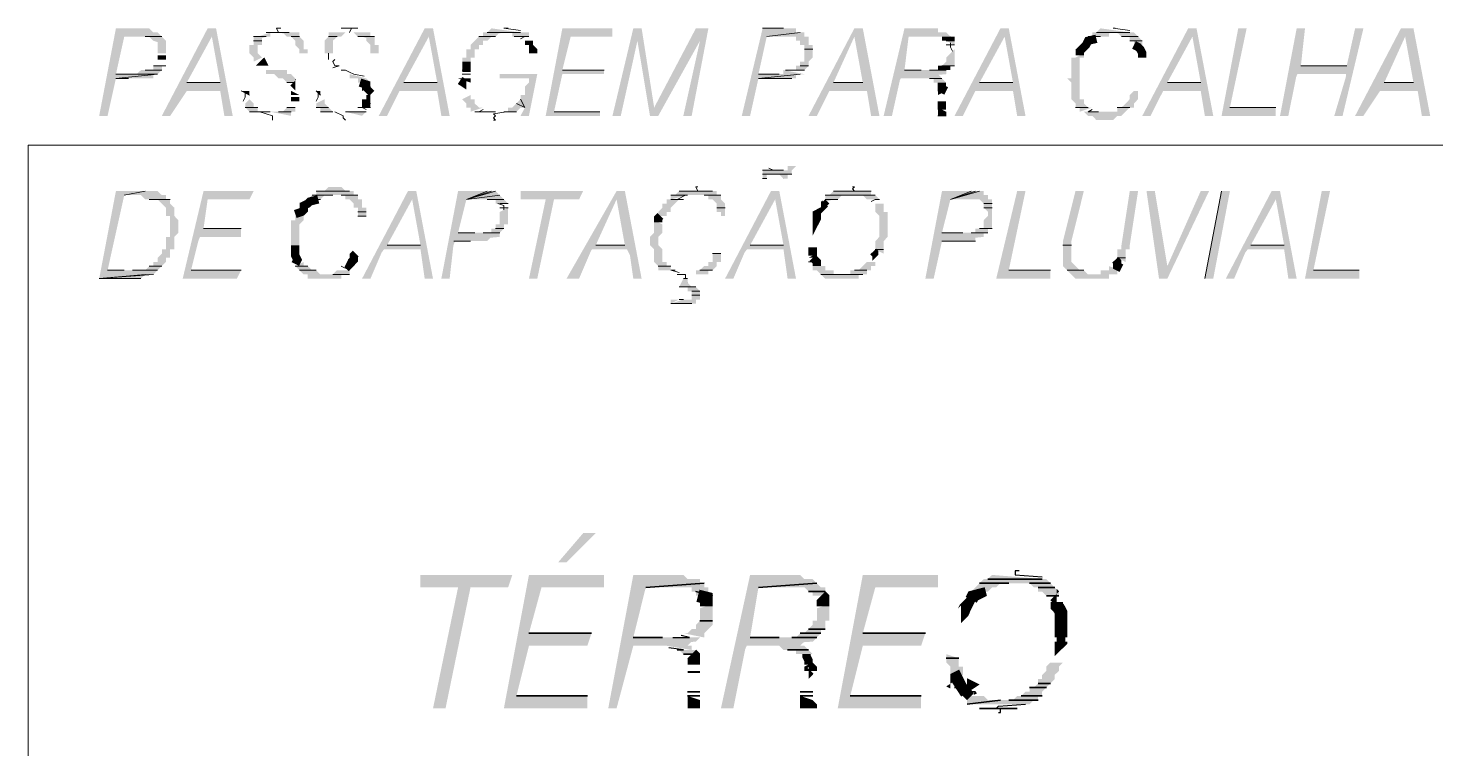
# Model space of a CAD drawing. Header units: millimetres. Extents: x 182 to 575, y -105 to 95.
# Drawn here: x 299.833 to 301.447, y 73.746 to 74.568 of the extents above; entities that cross this region are included whole.
import ezdxf

# ---------------------------------------------------------------- set-up
doc = ezdxf.new("R2010")
doc.units = ezdxf.units.MM
doc.header["$MEASUREMENT"] = 0
doc.layers.add('PDF_Geometry', color=7, linetype='Continuous')
doc.layers.add('PDF_Solid Fills', color=7, linetype='Continuous')

msp = doc.modelspace()

# ---------------------------------------------------------------- hatches: boundary and pattern name
at = {"layer": 'PDF_Solid Fills', "transparency": 33554559}
h = msp.add_hatch(color=256, dxfattribs=at)
h.paths.add_polyline_path([(299.9802, 74.5396), (299.9897, 74.5396), (299.9897, 74.5539), (299.985, 74.5586), (299.9802, 74.5634), (299.9754, 74.5634), (299.9707, 74.5681), (299.9326, 74.5681), (299.9135, 74.4682), (299.9231, 74.4682), (299.9326, 74.511), (299.9754, 74.511), (299.9754, 74.5153), (299.9802, 74.5158), (299.985, 74.5205), (299.985, 74.5253), (299.9754, 74.5253), (299.9754, 74.5205), (299.9612, 74.5205), (299.9564, 74.5158), (299.9326, 74.5158), (299.9421, 74.5586), (299.9707, 74.5586), (299.9754, 74.5539), (299.9802, 74.5523)])
h.paths.add_polyline_path([(300.0516, 74.5062), (300.0135, 74.5062), (300.0421, 74.5586)])
h.paths.add_polyline_path([(300.0659, 74.4682), (300.0469, 74.5681), (300.0373, 74.5681), (299.985, 74.4682), (299.9945, 74.4682), (300.0135, 74.4967), (300.0516, 74.4967), (300.0564, 74.4682)], flags=0)
h = msp.add_hatch(color=256, dxfattribs=at)
h.paths.add_polyline_path([(300.2897, 74.5586), (300.2993, 74.5062), (300.2612, 74.5062)])
h.paths.add_polyline_path([(300.3135, 74.4682), (300.2945, 74.5681), (300.285, 74.5681), (300.2326, 74.4682), (300.2421, 74.4682), (300.2564, 74.4967), (300.2993, 74.4967), (300.304, 74.4682)], flags=0)
for points in [[(300.3516, 74.5586), (300.3469, 74.5586), (300.3421, 74.5539), (300.3373, 74.5491), (300.3373, 74.5443), (300.3326, 74.5443), (300.3326, 74.5348), (300.3278, 74.5348), (300.3278, 74.5301), (300.3373, 74.5301), (300.3373, 74.5348), (300.3421, 74.5348), (300.3421, 74.5443), (300.3469, 74.5443), (300.3469, 74.5491), (300.3516, 74.5491), (300.3516, 74.5539), (300.3564, 74.5539), (300.3612, 74.5586), (300.3659, 74.5586), (300.3695, 74.5622), (300.3754, 74.5634), (300.385, 74.5634), (300.385, 74.5586), (300.404, 74.5586), (300.404, 74.5634), (300.3945, 74.5634), (300.3612, 74.5681), (300.3564, 74.5634), (300.3516, 74.5634)], [(300.485, 74.4682), (300.485, 74.4729), (300.4326, 74.4729), (300.4421, 74.5158), (300.4897, 74.5158), (300.4897, 74.5205), (300.4421, 74.5205), (300.4516, 74.5586), (300.4993, 74.5586), (300.4993, 74.5681), (300.4421, 74.5681), (300.4231, 74.4682)], [(300.6088, 74.5681), (300.5945, 74.5681), (300.5469, 74.4777), (300.5326, 74.5681), (300.5231, 74.5681), (300.4993, 74.4682), (300.5088, 74.4682), (300.5278, 74.5539), (300.5421, 74.4682), (300.5516, 74.4682), (300.5992, 74.5539), (300.5802, 74.4682), (300.5897, 74.4682)], [(300.8274, 74.5091), (300.8283, 74.511), (300.8659, 74.511), (300.8659, 74.5062), (300.8802, 74.5062), (300.8754, 74.511), (300.8715, 74.515), (300.8802, 74.5158), (300.8802, 74.5205), (300.8326, 74.5205), (300.8373, 74.5586), (300.885, 74.5586), (300.8802, 74.5634), (300.8707, 74.5634), (300.8707, 74.5681), (300.8326, 74.5681), (300.8088, 74.4682), (300.8183, 74.4682)], [(301.2564, 74.4682), (301.2564, 74.4777), (301.204, 74.4777), (301.2231, 74.5681), (301.2135, 74.5681), (301.1945, 74.4682)], [(301.281, 74.5158), (301.3366, 74.5158), (301.3362, 74.5121), (301.3231, 74.4682), (301.3326, 74.4682), (301.3564, 74.5681), (301.3469, 74.5681), (301.3373, 74.5253), (301.285, 74.5253), (301.2897, 74.5681), (301.2802, 74.5681), (301.2612, 74.4682), (301.2707, 74.4682), (301.2795, 74.5121)], [(300.0897, 74.5586), (300.0897, 74.5491), (300.085, 74.5491), (300.085, 74.5396), (300.0897, 74.5348), (300.0897, 74.5301), (300.0993, 74.5348), (300.0945, 74.5396), (300.0945, 74.5491), (300.0993, 74.5491), (300.0993, 74.557), (300.104, 74.5586), (300.1088, 74.5586), (300.1088, 74.5634), (300.0945, 74.5586)], [(300.1242, 74.5622), (300.1278, 74.5586), (300.1326, 74.5586), (300.1373, 74.5539), (300.1373, 74.5491), (300.1421, 74.5443), (300.1421, 74.5396), (300.1516, 74.5396), (300.1516, 74.5443), (300.1469, 74.5443), (300.1469, 74.5539), (300.1421, 74.5586), (300.1421, 74.5634), (300.1183, 74.5634)], [(300.4088, 74.5539), (300.3993, 74.5539), (300.3993, 74.5491), (300.404, 74.5491), (300.404, 74.5396), (300.4135, 74.5396), (300.4135, 74.5443), (300.4088, 74.5491)], [(300.1231, 74.511), (300.1278, 74.5062), (300.1373, 74.5062), (300.1373, 74.511), (300.1326, 74.5158), (300.1278, 74.5158), (300.1278, 74.5205), (300.104, 74.5205), (300.104, 74.5158), (300.1135, 74.5158), (300.1183, 74.511)], [(300.2088, 74.5062), (300.2231, 74.5062), (300.2183, 74.511), (300.1992, 74.5158), (300.1992, 74.511), (300.2088, 74.511)], [(300.3373, 74.511), (300.3231, 74.511), (300.3373, 74.5062)], [(300.1326, 74.492), (300.1421, 74.492), (300.1326, 74.4967)], [(300.2135, 74.4872), (300.2135, 74.4777), (300.2231, 74.4777), (300.2231, 74.492), (300.2183, 74.492), (300.2183, 74.4872)], [(300.8802, 74.4967), (300.8707, 74.4967), (300.8707, 74.492)], [(300.8707, 74.4682), (300.8802, 74.4682), (300.8802, 74.4729), (300.8707, 74.4777)], [(300.6707, 74.4062), (300.6707, 74.3967), (300.6754, 74.3967), (300.6754, 74.4015), (300.6897, 74.4015), (300.6945, 74.3967), (300.6992, 74.3967), (300.6992, 74.4015), (300.704, 74.4015), (300.704, 74.4062), (300.7088, 74.411), (300.6992, 74.411), (300.6992, 74.4062)], [(300.0286, 74.3301), (300.0754, 74.3301), (300.0754, 74.3396), (300.0326, 74.3396), (300.0373, 74.3729), (300.085, 74.3729), (300.0897, 74.3824), (300.0326, 74.3824), (300.0088, 74.2824), (300.0707, 74.2824), (300.0754, 74.292), (300.0183, 74.292), (300.0266, 74.3253)], [(300.3177, 74.3201), (300.3196, 74.3253), (300.3564, 74.3253), (300.3602, 74.3291), (300.3707, 74.3301), (300.3707, 74.3348), (300.3754, 74.3396), (300.3754, 74.3443), (300.3802, 74.3443), (300.3802, 74.3634), (300.3707, 74.3586), (300.3707, 74.3443), (300.3659, 74.3443), (300.3659, 74.3396), (300.3612, 74.3396), (300.3612, 74.3348), (300.3231, 74.3348), (300.3326, 74.3729), (300.3659, 74.3729), (300.3659, 74.3681), (300.3802, 74.3681), (300.3754, 74.3729), (300.3659, 74.3824), (300.3231, 74.3824), (300.304, 74.2824), (300.3135, 74.2824)], [(300.4231, 74.3729), (300.404, 74.2824), (300.4135, 74.2824), (300.4326, 74.3729), (300.4612, 74.3729), (300.4659, 74.3824), (300.3945, 74.3824), (300.3945, 74.3729)], [(300.7993, 74.3777), (300.7945, 74.3777), (300.7945, 74.3824), (300.7516, 74.3824), (300.7469, 74.3777), (300.7421, 74.3777), (300.7421, 74.3729), (300.7373, 74.3681), (300.7516, 74.3729), (300.7564, 74.3729), (300.7612, 74.3777), (300.785, 74.3777), (300.7897, 74.3729), (300.804, 74.3729)], [(300.9992, 74.2824), (300.9992, 74.292), (300.9516, 74.292), (300.9707, 74.3824), (300.9612, 74.3824), (300.9373, 74.2824)], [(301.0421, 74.2872), (301.0373, 74.292), (301.0326, 74.292), (301.0278, 74.2967), (301.0231, 74.3015), (301.0231, 74.3253), (301.0373, 74.3824), (301.0278, 74.3824), (301.0135, 74.3253), (301.0135, 74.2967), (301.0183, 74.292), (301.0231, 74.2872), (301.0278, 74.2824), (301.0659, 74.2824), (301.0659, 74.2872), (301.0754, 74.2872), (301.0754, 74.292), (301.0802, 74.292), (301.0659, 74.2967), (301.0659, 74.292), (301.0564, 74.292), (301.0564, 74.2872)], [(301.0992, 74.3824), (301.0897, 74.3824), (301.0802, 74.3205), (301.0802, 74.3158), (301.0754, 74.3158), (301.0754, 74.3062), (301.085, 74.3015), (301.085, 74.3158), (301.0897, 74.3158), (301.0897, 74.3205)], [(301.3516, 74.2824), (301.3516, 74.292), (301.2993, 74.292), (301.3183, 74.3824), (301.3088, 74.3824), (301.2897, 74.2824)], [(300.8088, 74.311), (300.8088, 74.3253), (300.8135, 74.3301), (300.8135, 74.3586), (300.8088, 74.3586), (300.8088, 74.3681), (300.7993, 74.3681), (300.7993, 74.3586), (300.804, 74.3539), (300.804, 74.3301), (300.7993, 74.3253), (300.7993, 74.3158)], [(300.1421, 74.3205), (300.1421, 74.3443), (300.1469, 74.3491), (300.1469, 74.3539), (300.1373, 74.3539), (300.1373, 74.3491), (300.1326, 74.3491), (300.1326, 74.3205)], [(300.5516, 74.2967), (300.5516, 74.292), (300.5659, 74.292), (300.5659, 74.2967), (300.5612, 74.2967), (300.5612, 74.3015), (300.5564, 74.3015), (300.5564, 74.3158), (300.5516, 74.3205), (300.5516, 74.3301), (300.5564, 74.3348), (300.5564, 74.3443), (300.5469, 74.3491), (300.5469, 74.3348), (300.5421, 74.3301), (300.5421, 74.3205), (300.5469, 74.3158), (300.5469, 74.3015)], [(300.5945, 74.2872), (300.6088, 74.2872), (300.6088, 74.292), (300.6135, 74.292), (300.6183, 74.2967), (300.6183, 74.3015), (300.6231, 74.3015), (300.6231, 74.311), (300.6135, 74.311), (300.6135, 74.3015), (300.6088, 74.3015), (300.6088, 74.2967), (300.604, 74.2967), (300.5992, 74.292), (300.5945, 74.292)], [(300.7326, 74.3062), (300.7326, 74.311), (300.7231, 74.3062)], [(300.1516, 74.2872), (300.1516, 74.2824), (300.1897, 74.2824), (300.1897, 74.2872), (300.1992, 74.2872), (300.1992, 74.292), (300.185, 74.292), (300.1802, 74.2872), (300.1659, 74.2872), (300.1612, 74.292), (300.1564, 74.292), (300.1516, 74.2967), (300.1469, 74.2967), (300.1469, 74.3015), (300.1373, 74.2967), (300.1421, 74.292), (300.1469, 74.2872)], [(300.7707, 74.292), (300.7707, 74.2872), (300.7516, 74.2872), (300.7516, 74.292), (300.7421, 74.292), (300.7421, 74.2967), (300.7278, 74.2967), (300.7278, 74.292), (300.7326, 74.292), (300.7373, 74.2872), (300.7421, 74.2824), (300.7802, 74.2824), (300.7802, 74.2872), (300.7897, 74.2872), (300.7897, 74.292), (300.7945, 74.292), (300.7945, 74.2967), (300.7993, 74.2967), (300.7993, 74.3015), (300.7897, 74.3015), (300.785, 74.2967), (300.7802, 74.292)], [(300.4802, 73.992), (300.4659, 73.992), (300.4373, 73.9586), (300.4469, 73.9586)], [(300.3231, 73.9301), (300.2945, 73.792), (300.3088, 73.792), (300.3373, 73.9301), (300.3802, 73.9301), (300.385, 73.9443), (300.2802, 73.9443), (300.2802, 73.9301)], [(300.4707, 73.792), (300.4707, 73.8062), (300.3897, 73.8062), (300.404, 73.8634), (300.4707, 73.8634), (300.4754, 73.8777), (300.404, 73.8777), (300.4183, 73.9301), (300.4897, 73.9301), (300.4897, 73.9443), (300.404, 73.9443), (300.3754, 73.792)], [(300.7421, 73.9205), (300.7421, 73.9301), (300.7373, 73.9301), (300.7326, 73.9348), (300.7278, 73.9396), (300.7183, 73.9396), (300.7135, 73.9443), (300.6564, 73.9443), (300.6231, 73.792), (300.6373, 73.792), (300.6508, 73.8594), (300.6525, 73.8634), (300.6897, 73.8634), (300.6945, 73.8586), (300.7088, 73.8586), (300.7088, 73.8539), (300.7278, 73.8539), (300.7231, 73.8586), (300.7183, 73.8634), (300.7135, 73.8634), (300.7177, 73.8675), (300.7278, 73.8681), (300.7326, 73.8729), (300.7373, 73.8777), (300.7373, 73.8824), (300.7421, 73.8824), (300.7421, 73.892), (300.7469, 73.892), (300.7469, 73.911), (300.7326, 73.9062), (300.7326, 73.892), (300.7278, 73.892), (300.7278, 73.8872), (300.7231, 73.8824), (300.7183, 73.8777), (300.7135, 73.8777), (300.7088, 73.8729), (300.6564, 73.8729), (300.6659, 73.9301), (300.7183, 73.9301), (300.7231, 73.9253), (300.7278, 73.9241), (300.7278, 73.9205)], [(300.8516, 73.792), (300.8516, 73.8062), (300.7707, 73.8062), (300.785, 73.8634), (300.8516, 73.8634), (300.8564, 73.8777), (300.785, 73.8777), (300.7993, 73.9301), (300.8707, 73.9301), (300.8707, 73.9443), (300.785, 73.9443), (300.7564, 73.792)], [(300.9897, 73.9253), (300.9945, 73.9205), (301.0088, 73.9205), (301.0088, 73.9253), (301.004, 73.9301), (300.9945, 73.9396), (300.9897, 73.9396), (300.9326, 73.9443), (300.9278, 73.9396), (300.9231, 73.9396), (300.9088, 73.9253), (300.9278, 73.9253), (300.9326, 73.9301), (300.9373, 73.9301), (300.9421, 73.9348), (300.9754, 73.9348), (300.9802, 73.9301), (300.985, 73.9301), (300.985, 73.9253)], [(300.585, 73.8777), (300.5802, 73.8777), (300.604, 73.8729), (300.604, 73.8777), (300.6088, 73.8824), (300.6135, 73.8872), (300.6135, 73.911), (300.5992, 73.9062), (300.5992, 73.892), (300.5945, 73.8872), (300.5945, 73.8824), (300.5897, 73.8824)], [(300.8802, 73.8539), (300.8802, 73.8443), (300.885, 73.8396), (300.885, 73.8253), (300.8993, 73.8301), (300.8993, 73.8396), (300.8945, 73.8396), (300.8945, 73.8491)], [(300.7326, 73.8396), (300.7278, 73.8443), (300.7183, 73.8396), (300.7183, 73.8348), (300.7326, 73.8348)], [(300.9802, 73.8015), (300.985, 73.8015), (300.985, 73.8062), (300.9897, 73.8062), (300.9897, 73.811), (301.004, 73.8253), (301.004, 73.8301), (301.0088, 73.8348), (301.0088, 73.8396), (301.0135, 73.8443), (300.9992, 73.8443), (300.9945, 73.8396), (300.9945, 73.8348), (300.9897, 73.8301), (300.9897, 73.8253), (300.985, 73.8253), (300.985, 73.8205), (300.9802, 73.8158), (300.9754, 73.8158), (300.9754, 73.811), (300.9707, 73.811), (300.9659, 73.8062), (300.9612, 73.8062), (300.9564, 73.8015), (300.9278, 73.8015), (300.9231, 73.8062), (300.8993, 73.8062), (300.904, 73.8015), (300.904, 73.7967), (300.9754, 73.7967)], [(300.585, 73.792), (300.5992, 73.792), (300.5992, 73.8015), (300.585, 73.8062)], [(300.7135, 73.792), (300.7326, 73.792), (300.7326, 73.7967), (300.7278, 73.8015), (300.7135, 73.8062)]]:
    msp.add_hatch(color=256, dxfattribs=at).paths.add_polyline_path(points)
h = msp.add_hatch(color=256, dxfattribs=at)
h.paths.add_polyline_path([(300.7135, 74.5253), (300.7088, 74.5253), (300.7088, 74.5205), (300.7183, 74.5205), (300.7231, 74.5253), (300.7231, 74.5301), (300.7278, 74.5348), (300.7278, 74.5491), (300.7231, 74.5491), (300.7231, 74.5586), (300.7183, 74.5586), (300.7183, 74.5634), (300.7088, 74.5634), (300.7088, 74.5681), (300.6707, 74.5681), (300.6469, 74.4682), (300.6564, 74.4682), (300.6659, 74.511), (300.7088, 74.511), (300.7088, 74.5149), (300.7183, 74.5158), (300.6945, 74.5205), (300.6945, 74.5158), (300.6659, 74.5158), (300.6754, 74.5586), (300.7088, 74.5586), (300.7088, 74.5539), (300.7135, 74.5539), (300.7135, 74.5491), (300.7183, 74.5491), (300.7183, 74.5301), (300.7135, 74.5301)])
h.paths.add_polyline_path([(300.804, 74.4682), (300.785, 74.5681), (300.7754, 74.5681), (300.7231, 74.4682), (300.7326, 74.4682), (300.7469, 74.4967), (300.7897, 74.4967), (300.7945, 74.4682)])
h.paths.add_polyline_path([(300.7754, 74.5586), (300.785, 74.5062), (300.7516, 74.5062)], flags=0)
h = msp.add_hatch(color=256, dxfattribs=at)
h.paths.add_polyline_path([(300.8897, 74.5539), (300.8802, 74.5539), (300.8897, 74.5491)])
h.paths.add_polyline_path([(300.8802, 74.5301), (300.8754, 74.5253), (300.8897, 74.5253), (300.8897, 74.5443), (300.8802, 74.5348)])
h.paths.add_polyline_path([(300.9564, 74.5062), (300.9183, 74.5062), (300.9469, 74.5586)])
h.paths.add_polyline_path([(300.9707, 74.4682), (300.9516, 74.5681), (300.9421, 74.5681), (300.8897, 74.4682), (300.8993, 74.4682), (300.9135, 74.4967), (300.9564, 74.4967), (300.9612, 74.4682)], flags=0)
h = msp.add_hatch(color=256, dxfattribs=at)
h.paths.add_polyline_path([(301.0992, 74.5586), (301.0945, 74.5634), (301.0897, 74.5634), (301.0564, 74.5681), (301.0516, 74.5634), (301.0469, 74.5634), (301.0469, 74.5586), (301.0421, 74.5586), (301.0373, 74.5539), (301.0516, 74.5586), (301.0659, 74.5586), (301.0659, 74.5624), (301.0707, 74.5634), (301.0764, 74.5624), (301.0802, 74.5586), (301.0897, 74.5586), (301.0897, 74.5539), (301.0945, 74.5539), (301.0945, 74.5491), (301.104, 74.5491), (301.104, 74.5539)])
h.paths.add_polyline_path([(301.1707, 74.5062), (301.1326, 74.5062), (301.1612, 74.5586)])
h.paths.add_polyline_path([(301.185, 74.4682), (301.1659, 74.5681), (301.1564, 74.5681), (301.104, 74.4682), (301.1135, 74.4682), (301.1278, 74.4967), (301.1707, 74.4967), (301.1754, 74.4682)], flags=0)
h = msp.add_hatch(color=256, dxfattribs=at)
h.paths.add_polyline_path([(301.404, 74.5586), (301.4135, 74.5062), (301.3802, 74.5062)])
h.paths.add_polyline_path([(301.4326, 74.4682), (301.4135, 74.5681), (301.3992, 74.5681), (301.3469, 74.4682), (301.3564, 74.4682), (301.3754, 74.4967), (301.4183, 74.4967), (301.4231, 74.4682)], flags=0)
h = msp.add_hatch(color=256, dxfattribs=at)
h.paths.add_polyline_path([(300.2183, 74.557), (300.2183, 74.5539), (300.2231, 74.5491), (300.2231, 74.5396), (300.2326, 74.5396), (300.2326, 74.5491), (300.2278, 74.5491), (300.2278, 74.5586), (300.2231, 74.5586), (300.2231, 74.5634), (300.204, 74.5634), (300.2088, 74.5586), (300.2135, 74.5586)])
h.paths.add_polyline_path([(300.1945, 74.5634), (300.1754, 74.5634), (300.1754, 74.5586), (300.1707, 74.5539), (300.1707, 74.5396), (300.1802, 74.5396), (300.1802, 74.5539), (300.185, 74.5586), (300.1897, 74.5586)])
h = msp.add_hatch(color=256, dxfattribs=at)
h.paths.add_polyline_path([(301.0326, 74.4777), (301.0326, 74.4729), (301.0469, 74.4777), (301.0421, 74.4777), (301.0373, 74.4824), (301.0373, 74.4872), (301.0326, 74.4872), (301.0326, 74.5348), (301.0373, 74.5348), (301.0373, 74.5396), (301.0278, 74.5348), (301.0231, 74.5348), (301.0231, 74.511), (301.0183, 74.511), (301.0231, 74.5062), (301.0231, 74.4872), (301.0278, 74.4824), (301.0278, 74.4777)])
h.paths.add_polyline_path([(301.0802, 74.4682), (301.0897, 74.4777), (301.0945, 74.4777), (301.0945, 74.4824), (301.0992, 74.4872), (301.0992, 74.4967), (301.0945, 74.4967), (301.0897, 74.492), (301.0897, 74.4872), (301.085, 74.4824), (301.0802, 74.4777), (301.0754, 74.4777), (301.0754, 74.4729), (301.0373, 74.4729), (301.0421, 74.4682), (301.0469, 74.4682), (301.0516, 74.4634), (301.0707, 74.4634), (301.0754, 74.4682)])
h = msp.add_hatch(color=256, dxfattribs=at)
h.paths.add_polyline_path([(300.3373, 74.4777), (300.3373, 74.4729), (300.3516, 74.4777), (300.3469, 74.4777), (300.3421, 74.4824), (300.3421, 74.4872), (300.3373, 74.4872), (300.3373, 74.492), (300.3278, 74.4872), (300.3326, 74.4824), (300.3326, 74.4777)])
h.paths.add_polyline_path([(300.3802, 74.4729), (300.3897, 74.4729), (300.3945, 74.4777), (300.3993, 74.4777), (300.3945, 74.4682), (300.404, 74.4682), (300.4135, 74.5158), (300.3707, 74.5158), (300.3707, 74.511), (300.404, 74.511), (300.404, 74.5062), (300.3993, 74.5015), (300.3993, 74.492), (300.3945, 74.492), (300.3945, 74.4872), (300.3897, 74.4824), (300.385, 74.4777), (300.3802, 74.4777)])
h = msp.add_hatch(color=256, dxfattribs=at)
h.paths.add_polyline_path([(300.0802, 74.4777), (300.085, 74.4729), (300.0945, 74.4729), (300.0945, 74.4777), (300.0897, 74.4777), (300.0897, 74.4824), (300.085, 74.4872), (300.0802, 74.4824)])
h.paths.add_polyline_path([(300.1231, 74.4729), (300.1088, 74.4729), (300.1326, 74.4682), (300.1326, 74.4729), (300.1373, 74.4729), (300.1373, 74.4777), (300.1278, 74.4777)])
h = msp.add_hatch(color=256, dxfattribs=at)
h.paths.add_polyline_path([(300.1659, 74.4777), (300.1659, 74.4729), (300.1802, 74.4729), (300.1754, 74.4777), (300.1707, 74.4824), (300.1707, 74.4872), (300.1612, 74.4824), (300.1612, 74.4777)])
h.paths.add_polyline_path([(300.2183, 74.4729), (300.1945, 74.4729), (300.2135, 74.4682)])
h = msp.add_hatch(color=256, dxfattribs=at)
h.paths.add_polyline_path([(300.1516, 74.3729), (300.1659, 74.3729), (300.1707, 74.3777), (300.1945, 74.3777), (300.1945, 74.3729), (300.1992, 74.3729), (300.204, 74.3681), (300.204, 74.3634), (300.2088, 74.3634), (300.2088, 74.3539), (300.2183, 74.3539), (300.2183, 74.3634), (300.2135, 74.3634), (300.2135, 74.3729), (300.2088, 74.3729), (300.2088, 74.3777), (300.204, 74.3777), (300.204, 74.3824), (300.1945, 74.3824), (300.1897, 74.3872), (300.1754, 74.3872), (300.1707, 74.3824), (300.1612, 74.3824), (300.1612, 74.3777), (300.1564, 74.3777)])
h.paths.add_polyline_path([(300.2802, 74.3205), (300.2421, 74.3205), (300.2707, 74.3729)])
h.paths.add_polyline_path([(300.2945, 74.2824), (300.2754, 74.3824), (300.2659, 74.3824), (300.2135, 74.2824), (300.2231, 74.2824), (300.2358, 74.3121), (300.2385, 74.3158), (300.2802, 74.3158), (300.285, 74.2824)], flags=0)
h = msp.add_hatch(color=256, dxfattribs=at)
h.paths.add_polyline_path([(299.9945, 74.3539), (299.9945, 74.3301), (299.9897, 74.3301), (299.9897, 74.3158), (299.985, 74.3158), (299.985, 74.311), (299.9802, 74.3062), (299.9802, 74.3015), (299.9754, 74.3015), (299.9754, 74.2967), (299.9707, 74.2967), (299.9659, 74.292), (299.9231, 74.292), (299.9421, 74.3777), (299.9612, 74.3777), (299.9659, 74.3729), (299.9802, 74.3729), (299.985, 74.3681), (299.9897, 74.3634), (299.9897, 74.3539)])
h.paths.add_polyline_path([(300.004, 74.3348), (300.004, 74.3491), (299.9993, 74.3539), (299.9993, 74.3634), (299.9945, 74.3681), (299.9945, 74.3729), (299.9897, 74.3729), (299.9897, 74.3777), (299.985, 74.3777), (299.9802, 74.3824), (299.9326, 74.3824), (299.9135, 74.2824), (299.9612, 74.2824), (299.9651, 74.2864), (299.9754, 74.2872), (299.9897, 74.3015), (299.9897, 74.3062), (299.9945, 74.3062), (299.9945, 74.3158), (299.9993, 74.3158), (299.9993, 74.3301)], flags=0)
h = msp.add_hatch(color=256, dxfattribs=at)
h.paths.add_polyline_path([(300.504, 74.3729), (300.5135, 74.3205), (300.4802, 74.3205)])
h.paths.add_polyline_path([(300.5326, 74.2824), (300.5135, 74.3824), (300.504, 74.3824), (300.4469, 74.2824), (300.4612, 74.2824), (300.4749, 74.3144), (300.476, 74.3158), (300.5159, 74.3158), (300.5193, 74.3091), (300.5231, 74.2824)], flags=0)
h = msp.add_hatch(color=256, dxfattribs=at)
h.paths.add_polyline_path([(300.5707, 74.3777), (300.5659, 74.3777), (300.5659, 74.3729), (300.585, 74.3777), (300.6088, 74.3777), (300.6088, 74.3729), (300.6135, 74.3729), (300.6183, 74.3681), (300.6183, 74.3586), (300.6231, 74.3586), (300.6231, 74.3539), (300.6278, 74.3539), (300.6278, 74.3681), (300.6231, 74.3729), (300.6231, 74.3777), (300.6183, 74.3777), (300.6183, 74.3824), (300.5754, 74.3824)])
h.paths.add_polyline_path([(300.5754, 74.3729), (300.5659, 74.3729), (300.5612, 74.3729), (300.5612, 74.3681), (300.5564, 74.3681), (300.5564, 74.3634), (300.5516, 74.3586), (300.5516, 74.3539), (300.5612, 74.3539), (300.5612, 74.3586), (300.5659, 74.3586), (300.5659, 74.3634), (300.5707, 74.3681)])
h = msp.add_hatch(color=256, dxfattribs=at)
h.paths.add_polyline_path([(300.685, 74.3729), (300.6945, 74.3205), (300.6564, 74.3205)])
h.paths.add_polyline_path([(300.7088, 74.2824), (300.6897, 74.3824), (300.6802, 74.3824), (300.6278, 74.2824), (300.6373, 74.2824), (300.65, 74.3121), (300.6528, 74.3158), (300.6945, 74.3158), (300.6992, 74.2824)], flags=0)
h = msp.add_hatch(color=256, dxfattribs=at)
h.paths.add_polyline_path([(300.9231, 74.3634), (300.9278, 74.3586), (300.9278, 74.3539), (300.9231, 74.3491), (300.9231, 74.3396), (300.9135, 74.3396), (300.9135, 74.3348), (300.8754, 74.3348), (300.885, 74.3729), (300.9183, 74.3729), (300.9231, 74.3681)])
h.paths.add_polyline_path([(300.9326, 74.3396), (300.9326, 74.3729), (300.9278, 74.3729), (300.9278, 74.3777), (300.9231, 74.3777), (300.9231, 74.3824), (300.8754, 74.3824), (300.8564, 74.2824), (300.8659, 74.2824), (300.8754, 74.3253), (300.9135, 74.3253), (300.9135, 74.3291), (300.9231, 74.3301), (300.9231, 74.3348), (300.9278, 74.3348), (300.9278, 74.3396)], flags=0)
h = msp.add_hatch(color=256, dxfattribs=at)
h.paths.add_polyline_path([(301.1707, 74.3824), (301.1326, 74.2967), (301.1183, 74.3824), (301.1088, 74.3824), (301.1231, 74.2824), (301.1326, 74.2824), (301.1802, 74.3824)])
h.paths.add_polyline_path([(301.1945, 74.3824), (301.1754, 74.2824), (301.185, 74.2824), (301.204, 74.3824)])
h.paths.add_polyline_path([(301.2564, 74.3729), (301.2659, 74.3205), (301.2278, 74.3205)])
h.paths.add_polyline_path([(301.2802, 74.2824), (301.2612, 74.3824), (301.2516, 74.3824), (301.1993, 74.2824), (301.2088, 74.2824), (301.2215, 74.3121), (301.2243, 74.3158), (301.2659, 74.3158), (301.2707, 74.2824)], flags=0)
h = msp.add_hatch(color=256, dxfattribs=at)
h.paths.add_polyline_path([(301.0135, 74.3062), (301.0231, 74.3062), (301.0135, 74.3062)], flags=0)
h.paths.add_polyline_path([(301.0231, 74.3062), (301.0135, 74.3062), (301.0231, 74.3062)], flags=0)
h.paths.add_polyline_path([(301.0135, 74.3062), (301.0231, 74.3062), (301.0135, 74.3062)], flags=0)
h.paths.add_polyline_path([(301.0231, 74.3015), (301.0135, 74.3015), (301.0231, 74.3015)], flags=0)
h.paths.add_polyline_path([(301.0135, 74.2967), (301.0278, 74.2967), (301.0135, 74.2967)], flags=0)
h.paths.add_polyline_path([(301.0278, 74.2967), (301.0135, 74.2967), (301.0278, 74.2967)], flags=0)
h.paths.add_polyline_path([(301.0278, 74.2967), (301.0183, 74.292), (301.0278, 74.2967)], flags=0)
h = msp.add_hatch(color=256, dxfattribs=at)
h.paths.add_polyline_path([(300.5659, 74.2539), (300.5754, 74.2586), (300.5659, 74.2586)])
h.paths.add_polyline_path([(300.5659, 74.2539), (300.5945, 74.2539), (300.5945, 74.2586), (300.5992, 74.2586), (300.5992, 74.2681), (300.5945, 74.2729), (300.5897, 74.2729), (300.585, 74.2777), (300.585, 74.2824), (300.5802, 74.2824), (300.5754, 74.2729), (300.585, 74.2729), (300.585, 74.2681), (300.5897, 74.2681), (300.5897, 74.2586), (300.5802, 74.2586)])
h = msp.add_hatch(color=256, dxfattribs=at)
h.paths.add_polyline_path([(300.5231, 73.8634), (300.5612, 73.8634), (300.5897, 73.8586), (300.5897, 73.8634), (300.585, 73.8634), (300.5894, 73.8678), (300.5945, 73.8681), (300.5992, 73.8729), (300.5231, 73.8729), (300.5373, 73.9301), (300.5897, 73.9301), (300.5897, 73.9253), (300.5945, 73.9253), (300.5945, 73.9205), (300.6135, 73.9205), (300.6088, 73.9253), (300.6088, 73.9301), (300.604, 73.9301), (300.604, 73.9348), (300.5992, 73.9348), (300.5992, 73.9396), (300.585, 73.9396), (300.5802, 73.9443), (300.5231, 73.9443), (300.4945, 73.792), (300.504, 73.792)])
h.paths.add_polyline_path([(300.5897, 73.8586), (300.5754, 73.8586), (300.5802, 73.8539), (300.5945, 73.8539), (300.5945, 73.8586)])

# ---------------------------------------------------------------- linework, layer by layer
at = {"layer": 'PDF_Geometry', "lineweight": 13}
for points in [[(300.1207, 74.5681), (300.1159, 74.5681), (300.1159, 74.5681), (300.1159, 74.5681), (300.1183, 74.5634), (300.1183, 74.5634)], [(300.1897, 74.5681), (300.2088, 74.5681), (300.1897, 74.5681)], [(300.204, 74.5681), (300.1945, 74.5681), (300.204, 74.5681)], [(300.2016, 74.5681), (300.1993, 74.5681), (300.1992, 74.5681), (300.1993, 74.5681), (300.2016, 74.5681), (300.1993, 74.5634), (300.1993, 74.5634)], [(300.3778, 74.5681), (300.3802, 74.5681), (300.3754, 74.5681), (300.3754, 74.5681), (300.3945, 74.5658)], [(301.0731, 74.5681), (301.0707, 74.5681), (301.0707, 74.5681), (301.0707, 74.5681), (301.0897, 74.5658)], [(299.9707, 74.5586), (299.985, 74.5586), (299.9707, 74.5586)], [(300.104, 74.5586), (300.0897, 74.5586), (300.104, 74.5586)], [(300.0897, 74.5539), (300.0993, 74.5539), (300.0897, 74.5539)], [(300.0993, 74.5539), (300.0897, 74.5539), (300.0993, 74.5539)], [(300.1112, 74.5634), (300.104, 74.5634), (300.1302, 74.5634)], [(300.1326, 74.5586), (300.1421, 74.5586), (300.1326, 74.5586)], [(300.185, 74.5586), (300.1754, 74.5586), (300.185, 74.5586)], [(300.2088, 74.5586), (300.2231, 74.5586), (300.2088, 74.5586)], [(300.2135, 74.5586), (300.2278, 74.5586), (300.2135, 74.5586)], [(300.3564, 74.5634), (300.3945, 74.5634), (300.3564, 74.5634)], [(300.3945, 74.5562), (300.3992, 74.5586), (300.3873, 74.5586)], [(300.404, 74.5586), (300.3897, 74.5586), (300.404, 74.5586)], [(300.3897, 74.5586), (300.404, 74.5586), (300.3897, 74.5586)], [(300.8802, 74.5539), (300.8897, 74.5539), (300.8802, 74.5539)], [(300.8802, 74.5491), (300.8897, 74.5491), (300.8802, 74.5491)], [(300.8897, 74.5491), (300.8802, 74.5491), (300.8897, 74.5491)], [(300.885, 74.5586), (300.885, 74.5586), (300.885, 74.5586)], [(300.885, 74.5515), (300.885, 74.5467), (300.8873, 74.542)], [(301.0564, 74.5586), (301.0421, 74.5586), (301.0564, 74.5586)], [(301.0421, 74.5586), (301.0564, 74.5586), (301.0421, 74.5586)], [(301.0516, 74.5634), (301.0897, 74.5634), (301.0516, 74.5634)], [(301.0992, 74.5586), (301.0802, 74.5586), (301.0992, 74.5586)], [(301.0802, 74.5586), (301.0992, 74.5586), (301.0802, 74.5586)], [(301.085, 74.5586), (301.0992, 74.5586), (301.085, 74.5586)], [(301.0992, 74.5586), (301.085, 74.5586), (301.0992, 74.5586)], [(301.0897, 74.5539), (301.104, 74.5539), (301.0897, 74.5539)], [(301.104, 74.5539), (301.0897, 74.5539), (301.104, 74.5539)], [(300.1754, 74.5396), (300.1754, 74.5372), (300.1754, 74.5324)], [(300.1826, 74.5324), (300.1802, 74.5301), (300.1826, 74.5253), (300.1873, 74.5253), (300.1802, 74.5229)], [(300.7278, 74.5443), (300.7183, 74.5443), (300.7278, 74.5443)], [(301.104, 74.5443), (301.0992, 74.5443), (301.104, 74.5443)], [(299.9326, 74.5158), (299.9564, 74.5158), (299.9326, 74.5158)], [(299.9802, 74.5158), (299.9326, 74.511), (299.9802, 74.5158)], [(299.9659, 74.5205), (299.985, 74.5205), (299.9659, 74.5205)], [(299.9897, 74.5253), (299.9754, 74.5253), (299.9897, 74.5253)], [(300.1897, 74.5205), (300.1945, 74.5205), (300.1992, 74.5181), (300.204, 74.5158), (300.2159, 74.5134)], [(300.3373, 74.5205), (300.3278, 74.5205), (300.3373, 74.5205)], [(300.3278, 74.5205), (300.3373, 74.5205), (300.3278, 74.5205)], [(300.3278, 74.5158), (300.3373, 74.5158), (300.3278, 74.5158)], [(300.3373, 74.5158), (300.3278, 74.5158), (300.3373, 74.5158)], [(300.4897, 74.5205), (300.4421, 74.5205), (300.4897, 74.5205)], [(300.6659, 74.5158), (300.6897, 74.5158), (300.6659, 74.5158)], [(300.6969, 74.5205), (300.7088, 74.5205), (300.704, 74.5205)], [(300.7231, 74.5253), (300.7135, 74.5253), (300.7231, 74.5253)], [(300.8326, 74.5205), (300.8516, 74.5205), (300.8326, 74.5205)], [(300.8754, 74.5253), (300.8897, 74.5253), (300.8754, 74.5253)], [(301.285, 74.5253), (301.3373, 74.5253), (301.285, 74.5253)], [(300.0135, 74.5062), (300.0516, 74.5062), (300.0135, 74.5062)], [(300.1278, 74.5062), (300.1373, 74.5062), (300.1278, 74.5062)], [(300.2135, 74.5015), (300.2231, 74.5015), (300.2135, 74.5015)], [(300.2231, 74.5015), (300.2135, 74.5015), (300.2231, 74.5015)], [(300.2612, 74.5062), (300.2993, 74.5062), (300.2612, 74.5062)], [(300.704, 74.511), (300.6659, 74.511), (300.704, 74.511)], [(300.7516, 74.5062), (300.785, 74.5062), (300.7516, 74.5062)], [(300.8754, 74.511), (300.8612, 74.511), (300.8754, 74.511)], [(300.8707, 74.5015), (300.8802, 74.5015), (300.8707, 74.5015)], [(300.8802, 74.5015), (300.8707, 74.5015), (300.8802, 74.5015)], [(300.9183, 74.5062), (300.9564, 74.5062), (300.9183, 74.5062)], [(301.1326, 74.5062), (301.1707, 74.5062), (301.1326, 74.5062)], [(301.3802, 74.5062), (301.4135, 74.5062), (301.3802, 74.5062)], [(300.0754, 74.4967), (300.085, 74.492), (300.0754, 74.4967)], [(300.0802, 74.4943), (300.0802, 74.4896), (300.0778, 74.4848)], [(300.1612, 74.4967), (300.1659, 74.492), (300.1612, 74.4967)], [(300.1635, 74.4943), (300.1635, 74.4896), (300.1612, 74.4848)], [(300.3945, 74.4872), (300.3993, 74.4777), (300.3945, 74.4872)], [(300.0802, 74.4777), (300.0945, 74.4777), (300.0802, 74.4777)], [(300.085, 74.4729), (300.0993, 74.4729), (300.085, 74.4729)], [(300.0993, 74.4729), (300.085, 74.4729), (300.0993, 74.4729)], [(300.0969, 74.4729), (300.1112, 74.4682), (300.1112, 74.4682), (300.1112, 74.4658), (300.1112, 74.4634), (300.1112, 74.4634)], [(300.1278, 74.4777), (300.1373, 74.4777), (300.1278, 74.4777)], [(300.1373, 74.4777), (300.1278, 74.4777), (300.1373, 74.4777)], [(300.1754, 74.4777), (300.1612, 74.4777), (300.1754, 74.4777)], [(300.1802, 74.4729), (300.1659, 74.4729), (300.1802, 74.4729)], [(300.1826, 74.4729), (300.1921, 74.4682), (300.1921, 74.4682), (300.1921, 74.4658), (300.1945, 74.4634), (300.1945, 74.4634)], [(300.1945, 74.4729), (300.2183, 74.4729), (300.1945, 74.4729)], [(300.2183, 74.4729), (300.1992, 74.4729), (300.2183, 74.4729)], [(300.1992, 74.4729), (300.2183, 74.4729), (300.1992, 74.4729)], [(300.2088, 74.4777), (300.2231, 74.4777), (300.2088, 74.4777)], [(300.2231, 74.4824), (300.2135, 74.4824), (300.2231, 74.4824)], [(300.2135, 74.4824), (300.2231, 74.4824), (300.2135, 74.4824)], [(300.2183, 74.4777), (300.2135, 74.4777), (300.2183, 74.4753)], [(300.3588, 74.4729), (300.3469, 74.4729), (300.3516, 74.4753)], [(300.3635, 74.4634), (300.3659, 74.4634), (300.3659, 74.4634), (300.3635, 74.4658), (300.3659, 74.4682), (300.3659, 74.4682), (300.3635, 74.4705), (300.3778, 74.4729)], [(300.3897, 74.4729), (300.3754, 74.4729), (300.3897, 74.4729)], [(300.3754, 74.4729), (300.3897, 74.4729), (300.3754, 74.4729)], [(300.3897, 74.4824), (300.3993, 74.4777), (300.3897, 74.4824)], [(300.485, 74.4729), (300.4326, 74.4729), (300.485, 74.4729)], [(300.8802, 74.4682), (300.8707, 74.4682), (300.8802, 74.4682)], [(300.8707, 74.4682), (300.8802, 74.4682), (300.8707, 74.4682)], [(301.0421, 74.4777), (301.0278, 74.4777), (301.0421, 74.4777)], [(301.0278, 74.4777), (301.0421, 74.4777), (301.0278, 74.4777)], [(301.054, 74.4729), (301.0421, 74.4729), (301.0469, 74.4753)], [(301.0897, 74.4777), (301.0754, 74.4777), (301.0897, 74.4777)], [(301.2564, 74.4777), (301.204, 74.4777), (301.2564, 74.4777)], [(299.8326, 73.5586), (299.8326, 73.5824), (299.8326, 74.4348), (301.4469, 74.4348)], [(300.6778, 74.4086), (300.6826, 74.4062), (300.6945, 74.4062)], [(300.5969, 74.3872), (300.5945, 74.3872), (300.5945, 74.3872), (300.5969, 74.3824), (300.5969, 74.3824)], [(300.704, 74.4015), (300.6707, 74.4015), (300.704, 74.4015)], [(300.7731, 74.3872), (300.7754, 74.3872), (300.7754, 74.3872), (300.7731, 74.3848), (300.7754, 74.3824), (300.7754, 74.3824)], [(299.9754, 74.3729), (299.9897, 74.3729), (299.9754, 74.3729)], [(299.9802, 74.3729), (299.9945, 74.3729), (299.9802, 74.3729)], [(300.1516, 74.3729), (300.1659, 74.3729), (300.1516, 74.3729)], [(300.1659, 74.3729), (300.1516, 74.3729), (300.1659, 74.3729)], [(300.1612, 74.3824), (300.1992, 74.3824), (300.1612, 74.3824)], [(300.2088, 74.3777), (300.1897, 74.3777), (300.2088, 74.3777)], [(300.1897, 74.3777), (300.2088, 74.3777), (300.1897, 74.3777)], [(300.3612, 74.3824), (300.3326, 74.3729), (300.3612, 74.3824)], [(300.3707, 74.3777), (300.3326, 74.3729), (300.3707, 74.3777)], [(300.3754, 74.3729), (300.3612, 74.3729), (300.3754, 74.3729)], [(300.3612, 74.3729), (300.3754, 74.3729), (300.3612, 74.3729)], [(300.585, 74.3777), (300.5659, 74.3777), (300.585, 74.3777)], [(300.5659, 74.3729), (300.5802, 74.3729), (300.5659, 74.3729)], [(300.5826, 74.3777), (300.5731, 74.3729), (300.5683, 74.3729)], [(300.5754, 74.3824), (300.6135, 74.3824), (300.5754, 74.3824)], [(300.7612, 74.3777), (300.7421, 74.3777), (300.7612, 74.3777)], [(300.7564, 74.3729), (300.7421, 74.3729), (300.7564, 74.3729)], [(300.7421, 74.3729), (300.7564, 74.3729), (300.7421, 74.3729)], [(300.7469, 74.3777), (300.7993, 74.3777), (300.7469, 74.3777)], [(300.7516, 74.3824), (300.7945, 74.3824), (300.7516, 74.3824)], [(300.7945, 74.3705), (300.7992, 74.3729), (300.804, 74.3729)], [(301.1754, 74.2824), (301.1945, 74.3824), (301.1754, 74.2824)], [(300.2088, 74.3586), (300.2183, 74.3586), (300.2088, 74.3586)], [(300.3683, 74.3681), (300.3754, 74.3658), (300.3754, 74.361)], [(300.3707, 74.3681), (300.3802, 74.3681), (300.3707, 74.3681)], [(300.3802, 74.3634), (300.3707, 74.3634), (300.3802, 74.3634)], [(300.6278, 74.3634), (300.6183, 74.3634), (300.6278, 74.3634)], [(300.6183, 74.3634), (300.6278, 74.3634), (300.6183, 74.3634)], [(300.9231, 74.3681), (300.9326, 74.3681), (300.9231, 74.3681)], [(300.9326, 74.3634), (300.9231, 74.3634), (300.9326, 74.3634)], [(300.0754, 74.3396), (300.0326, 74.3396), (300.0754, 74.3396)], [(300.2183, 74.3539), (300.2088, 74.3539), (300.2183, 74.3539)], [(300.3659, 74.3396), (300.3754, 74.3396), (300.3659, 74.3396)], [(300.3754, 74.3396), (300.3659, 74.3396), (300.3754, 74.3396)], [(300.9183, 74.3396), (300.9326, 74.3396), (300.9183, 74.3396)], [(300.9326, 74.3396), (300.9231, 74.3396), (300.9326, 74.3396)], [(300.3231, 74.3348), (300.3421, 74.3348), (300.3231, 74.3348)], [(300.3707, 74.3348), (300.3516, 74.3348), (300.3707, 74.3348)], [(300.3516, 74.3348), (300.3707, 74.3348), (300.3516, 74.3348)], [(300.8754, 74.3348), (300.8993, 74.3348), (300.8754, 74.3348)], [(300.9088, 74.3348), (300.9278, 74.3348), (300.9088, 74.3348)], [(300.2421, 74.3205), (300.2802, 74.3205), (300.2421, 74.3205)], [(300.4802, 74.3205), (300.5135, 74.3205), (300.4802, 74.3205)], [(300.6564, 74.3205), (300.6945, 74.3205), (300.6564, 74.3205)], [(300.8088, 74.3158), (300.7993, 74.3158), (300.8088, 74.3158)], [(300.7993, 74.3158), (300.8088, 74.3158), (300.7993, 74.3158)], [(301.0135, 74.3205), (301.0231, 74.3205), (301.0135, 74.3205)], [(301.085, 74.3062), (301.0754, 74.3062), (301.085, 74.3062)], [(301.0754, 74.3062), (301.085, 74.3062), (301.0754, 74.3062)], [(301.2278, 74.3205), (301.2659, 74.3205), (301.2278, 74.3205)], [(299.9231, 74.292), (299.9421, 74.292), (299.9231, 74.292)], [(299.9802, 74.292), (299.9612, 74.292), (299.9802, 74.292)], [(299.9612, 74.292), (299.9802, 74.292), (299.9612, 74.292)], [(299.9707, 74.2967), (299.985, 74.2967), (299.9707, 74.2967)], [(299.985, 74.2967), (299.9707, 74.2967), (299.985, 74.2967)], [(300.0754, 74.292), (300.0183, 74.292), (300.0754, 74.292)], [(300.1516, 74.2967), (300.1373, 74.2967), (300.1516, 74.2967)], [(300.1612, 74.292), (300.1421, 74.292), (300.1612, 74.292)], [(300.1421, 74.292), (300.1564, 74.292), (300.1421, 74.292)], [(300.1897, 74.2967), (300.1992, 74.292), (300.1897, 74.2967)], [(300.5659, 74.2967), (300.5516, 74.2967), (300.5659, 74.2967)], [(300.5754, 74.2896), (300.5659, 74.292), (300.5707, 74.292)], [(300.6135, 74.292), (300.5992, 74.292), (300.6135, 74.292)], [(300.5992, 74.292), (300.6135, 74.292), (300.5992, 74.292)], [(300.7373, 74.3015), (300.7231, 74.3015), (300.7373, 74.3015)], [(300.7754, 74.292), (300.7897, 74.292), (300.7754, 74.292)], [(300.9992, 74.292), (300.9516, 74.292), (300.9992, 74.292)], [(301.0373, 74.292), (301.0183, 74.292), (301.0373, 74.292)], [(301.3516, 74.292), (301.2993, 74.292), (301.3516, 74.292)], [(300.1802, 74.2872), (300.1992, 74.2872), (300.1802, 74.2872)], [(300.5731, 74.2872), (300.5826, 74.2872), (300.5826, 74.2824), (300.5826, 74.2824), (300.5826, 74.2824), (300.5826, 74.2824)], [(300.5802, 74.2824), (300.585, 74.2824), (300.5802, 74.2824)], [(300.585, 74.2777), (300.585, 74.2777), (300.585, 74.2777)], [(300.785, 74.2872), (300.7373, 74.2872), (300.785, 74.2872)], [(300.7373, 74.2872), (300.785, 74.2872), (300.7373, 74.2872)], [(300.7373, 74.2872), (300.7612, 74.2872), (300.7373, 74.2872)], [(300.7612, 74.2872), (300.7373, 74.2872), (300.7612, 74.2872)], [(300.5945, 74.2729), (300.5754, 74.2729), (300.5945, 74.2729)], [(300.5802, 74.2586), (300.5802, 74.2586), (300.5754, 74.2586)], [(300.5802, 74.2729), (300.5945, 74.2729), (300.5802, 74.2729)], [(300.5802, 74.2586), (300.5802, 74.2586), (300.5802, 74.2586)], [(300.5897, 74.2681), (300.5992, 74.2681), (300.5897, 74.2681)], [(300.5992, 74.2681), (300.5897, 74.2681), (300.5992, 74.2681)], [(300.5897, 74.2634), (300.5992, 74.2634), (300.5897, 74.2634)], [(300.5754, 74.2539), (300.585, 74.2539), (300.5754, 74.2539)], [(300.585, 74.2539), (300.5754, 74.2539), (300.585, 74.2539)]]:
    msp.add_lwpolyline(points, dxfattribs=at)
for points in [[(300.6945, 74.5681), (300.6707, 74.5681), (300.6945, 74.5681)], [(299.985, 74.5586), (299.9659, 74.5586), (299.985, 74.5586)], [(300.3659, 74.5586), (300.3469, 74.5586), (300.3659, 74.5586)], [(300.7135, 74.5634), (300.6754, 74.5586), (300.7135, 74.5634)], [(299.9564, 74.5158), (299.9802, 74.5158), (299.9564, 74.5158)], [(300.7135, 74.5158), (300.6659, 74.511), (300.7135, 74.5158)], [(300.7088, 74.5205), (300.7183, 74.5205), (300.7088, 74.5205)], [(300.8612, 74.5205), (300.8802, 74.5205), (300.8612, 74.5205)], [(299.9469, 74.511), (299.9326, 74.511), (299.9469, 74.511)], [(300.6945, 74.511), (300.6659, 74.511), (300.6945, 74.511)], [(300.6992, 74.511), (300.6659, 74.511), (300.6992, 74.511)], [(300.1088, 74.4729), (300.085, 74.4729), (300.1088, 74.4729)], [(300.1183, 74.4729), (300.1326, 74.4729), (300.1183, 74.4729)], [(300.3659, 74.4729), (300.3421, 74.4729), (300.3659, 74.4729)], [(300.6945, 74.4062), (300.6707, 74.4062), (300.6945, 74.4062)], [(300.6707, 74.4015), (300.6802, 74.4015), (300.6707, 74.4015)], [(300.6754, 74.3967), (300.6707, 74.3967), (300.6754, 74.3967)], [(300.6945, 74.3967), (300.6945, 74.3967), (300.6945, 74.3967)], [(299.9659, 74.3824), (299.9421, 74.3777), (299.9659, 74.3824)], [(299.9707, 74.3729), (299.9897, 74.3729), (299.9707, 74.3729)], [(300.1564, 74.3777), (300.1802, 74.3777), (300.1564, 74.3777)], [(300.3659, 74.3824), (300.3326, 74.3729), (300.3659, 74.3824)], [(300.3564, 74.3824), (300.3326, 74.3729), (300.3564, 74.3824)], [(300.3754, 74.3729), (300.3564, 74.3729), (300.3754, 74.3729)], [(300.604, 74.3777), (300.6231, 74.3777), (300.604, 74.3777)], [(300.7659, 74.3777), (300.7421, 74.3777), (300.7659, 74.3777)], [(300.9183, 74.3824), (300.885, 74.3729), (300.9183, 74.3824)], [(300.9135, 74.3824), (300.885, 74.3729), (300.9135, 74.3824)], [(300.9088, 74.3824), (300.885, 74.3729), (300.9088, 74.3824)], [(300.3373, 74.3253), (300.3183, 74.3253), (300.3373, 74.3253)], [(300.8897, 74.3253), (300.8754, 74.3253), (300.8897, 74.3253)], [(300.904, 74.3253), (300.8754, 74.3253), (300.904, 74.3253)], [(300.9088, 74.3253), (300.8754, 74.3253), (300.9088, 74.3253)], [(300.9135, 74.3253), (300.8754, 74.3253), (300.9135, 74.3253)], [(300.6231, 74.311), (300.6135, 74.311), (300.6231, 74.311)], [(299.9516, 74.292), (299.9802, 74.292), (299.9516, 74.292)], [(299.9564, 74.292), (299.9802, 74.292), (299.9564, 74.292)], [(299.9659, 74.2872), (299.9135, 74.2824), (299.9659, 74.2872)], [(299.9707, 74.2872), (299.9135, 74.2824), (299.9707, 74.2872)], [(299.9754, 74.2872), (299.9135, 74.2824), (299.9754, 74.2872)], [(299.9564, 74.2824), (299.9135, 74.2824), (299.9564, 74.2824)], [(299.9612, 74.2824), (299.9135, 74.2824), (299.9612, 74.2824)], [(300.585, 74.2824), (300.585, 74.2824), (300.585, 74.2824)], [(300.5659, 74.2539), (300.5897, 74.2539), (300.5659, 74.2539)]]:
    msp.add_lwpolyline(points, close=True, dxfattribs=at)
for points in [[(300.8826, 74.5539, 0.0143, 0.0143, 0), (300.8826, 74.5586, 0, 0, 0), (300.8707, 74.5586, 0, 0, 0)], [(299.985, 74.5396, 0, 0, 0), (299.985, 74.5372, 0.00952, 0.00952, 0), (299.985, 74.5324, 0, 0, 0), (299.985, 74.5277, 0, 0, 0), (299.9778, 74.5253, 0, 0, 0)], [(300.0993, 74.5324, 0, 0, 0), (300.0969, 74.5301, 0.0135, 0.0135, 0), (300.0993, 74.5253, 0, 0, 0), (300.104, 74.5253, 0, 0, 0), (300.1088, 74.5205, 0, 0, 0)], [(300.3326, 74.5301, 0.00953, 0.00953, 0), (300.3326, 74.5277, 0.00953, 0.00953, 0), (300.3326, 74.5229, 0.00953, 0.00953, 0), (300.3326, 74.5181, 0, 0, 0), (300.3326, 74.5134, 0, 0, 0), (300.3254, 74.511, 0, 0, 0)], [(300.8778, 74.5205, 0.0143, 0.0143, 0), (300.8778, 74.5253, 0, 0, 0), (300.8754, 74.5253, 0, 0, 0)], [(300.135, 74.5062, 0.00953, 0.00953, 0), (300.1373, 74.5039, 0, 0, 0), (300.1373, 74.4991, 0, 0, 0), (300.1373, 74.4943, 0, 0, 0)], [(300.3254, 74.5086, 0.00953, 0.00953, 0), (300.3326, 74.5039, 0, 0, 0), (300.3326, 74.4991, 0, 0, 0), (300.3326, 74.4943, 0, 0, 0), (300.3326, 74.4896, 0, 0, 0)], [(300.1373, 74.492, 0, 0, 0), (300.1373, 74.4896, 0.00953, 0.00953, 0), (300.1373, 74.4848, 0, 0, 0), (300.1373, 74.4801, 0, 0, 0), (300.1397, 74.4777, 0, 0, 0)], [(300.8754, 74.4943, 0, 0, 0), (300.8754, 74.4848, 0.00952, 0.00952, 0), (300.8754, 74.4753, 0, 0, 0)], [(300.7445, 74.3705, 0.00673, 0.00673, 0), (300.7421, 74.3681, 0.00952, 0.00952, 0), (300.7373, 74.3634, 0, 0, 0), (300.7373, 74.3586, 0.00952, 0.00952, 0), (300.7326, 74.3562, 0.00952, 0.00952, 0), (300.7326, 74.3515, 0.00952, 0.00952, 0), (300.7302, 74.3467, 0.00952, 0.00952, 0), (300.7278, 74.342, 0, 0, 0), (300.7278, 74.3372, 0, 0, 0), (300.7278, 74.3324, 0, 0, 0), (300.7278, 74.3277, 0, 0, 0), (300.7278, 74.3229, 0, 0, 0), (300.7278, 74.3181, 0.00952, 0.00952, 0), (300.7278, 74.3134, 0.00952, 0.00952, 0), (300.7278, 74.3086, 0, 0, 0)], [(300.7969, 74.3134, 0.00952, 0.00952, 0), (300.7992, 74.311, 0.00674, 0.00674, 0), (300.7992, 74.3062, 0, 0, 0), (300.7945, 74.3015, 0, 0, 0)]]:
    msp.add_lwpolyline(points, format="xyseb", dxfattribs=at)
for points, const_width in [([(301.0516, 74.5562), (301.0421, 74.5539), (301.0397, 74.5491), (301.0373, 74.5467), (301.035, 74.5443), (301.0326, 74.542), (301.0326, 74.5372)], 0.00952), ([(301.104, 74.5348), (301.104, 74.5396), (301.1016, 74.5443), (301.0993, 74.5467), (301.0945, 74.5491)], 0.00952), ([(300.2112, 74.5062), (300.2183, 74.5039), (300.2183, 74.4991), (300.2207, 74.4967), (300.2183, 74.4943)], 0.00952), ([(300.8754, 74.5062), (300.8754, 74.5039), (300.8754, 74.4991), (300.8802, 74.4967)], 0.00952), ([(300.1635, 74.3729), (300.154, 74.3705), (300.1516, 74.3681), (300.1469, 74.3658), (300.1469, 74.361), (300.1445, 74.3586), (300.1373, 74.3562)], 0.00952), ([(300.554, 74.3539), (300.5516, 74.3515), (300.5516, 74.3467)], 0.00952), ([(300.1373, 74.3205), (300.1373, 74.3181), (300.1373, 74.3134), (300.1373, 74.3086), (300.1397, 74.3039), (300.1373, 74.2991)], 0.00953), ([(300.2064, 74.311), (300.204, 74.3086), (300.204, 74.3039), (300.2016, 74.3015), (300.1993, 74.2967), (300.2016, 74.2943)], 0.00952), ([(300.7278, 74.3062), (300.7302, 74.3039), (300.7326, 74.3015), (300.7326, 74.2967)], 0.00953), ([(301.0731, 74.3039), (301.0754, 74.3015), (301.0754, 74.2967), (301.0802, 74.2943)], 0.00952)]:
    msp.add_lwpolyline(points, dxfattribs=dict(at, const_width=const_width))
at = {"layer": 'PDF_Geometry', "lineweight": 25}
for points in [[(300.604, 73.9348), (300.5373, 73.9301), (300.604, 73.9348)], [(300.5945, 73.9253), (300.6135, 73.9205), (300.5945, 73.9253)], [(300.9421, 73.8015), (300.904, 73.7967), (300.9421, 73.8015)]]:
    msp.add_lwpolyline(points, close=True, dxfattribs=at)
for points in [[(300.7326, 73.9348), (300.6659, 73.9301), (300.7326, 73.9348)], [(300.9183, 73.9348), (300.9516, 73.9348), (300.9183, 73.9348)], [(300.9278, 73.9396), (300.9897, 73.9396), (300.9278, 73.9396)], [(300.9635, 73.9491), (300.9588, 73.9491), (300.9588, 73.9491), (300.9588, 73.9443), (300.9588, 73.9443), (300.9588, 73.9443), (300.9897, 73.942)], [(300.9754, 73.9348), (300.9992, 73.9348), (300.9754, 73.9348)], [(300.7231, 73.9253), (300.7421, 73.9253), (300.7231, 73.9253)], [(301.004, 73.9301), (300.985, 73.9301), (301.004, 73.9301)], [(300.9945, 73.9205), (301.0088, 73.9205), (300.9945, 73.9205)], [(300.6135, 73.892), (300.5992, 73.892), (300.6135, 73.892)], [(300.5992, 73.892), (300.6135, 73.892), (300.5992, 73.892)], [(300.4754, 73.8777), (300.404, 73.8777), (300.4754, 73.8777)], [(300.5231, 73.8729), (300.5564, 73.8729), (300.5231, 73.8729)], [(300.5683, 73.8729), (300.5873, 73.8729), (300.5778, 73.8753)], [(300.6564, 73.8729), (300.6897, 73.8729), (300.6564, 73.8729)], [(300.7326, 73.8729), (300.704, 73.8729), (300.7326, 73.8729)], [(300.7135, 73.8777), (300.7373, 73.8777), (300.7135, 73.8777)], [(300.7231, 73.8824), (300.7421, 73.8824), (300.7231, 73.8824)], [(300.8564, 73.8777), (300.785, 73.8777), (300.8564, 73.8777)], [(300.5731, 73.8586), (300.5802, 73.8586), (300.5635, 73.861)], [(300.5802, 73.8539), (300.5945, 73.8539), (300.5802, 73.8539)], [(300.7231, 73.8586), (300.6992, 73.8586), (300.7231, 73.8586)], [(300.8802, 73.8491), (300.8945, 73.8491), (300.8802, 73.8491)], [(300.4707, 73.8062), (300.3897, 73.8062), (300.4707, 73.8062)], [(300.5992, 73.811), (300.585, 73.811), (300.5992, 73.811)], [(300.585, 73.8062), (300.5992, 73.8062), (300.585, 73.8062)], [(300.7278, 73.811), (300.7135, 73.811), (300.7278, 73.811)], [(300.7135, 73.8062), (300.7278, 73.8062), (300.7135, 73.8062)], [(300.8516, 73.8062), (300.7707, 73.8062), (300.8516, 73.8062)], [(300.9088, 73.8158), (300.8897, 73.8158), (300.9088, 73.8158)], [(300.8945, 73.811), (300.9135, 73.811), (300.8945, 73.811)], [(300.9659, 73.8062), (300.9897, 73.8062), (300.9659, 73.8062)], [(300.9945, 73.8158), (300.9754, 73.8158), (300.9945, 73.8158)], [(300.9992, 73.8205), (300.985, 73.8205), (300.9992, 73.8205)], [(300.9612, 73.792), (300.9183, 73.792), (300.9612, 73.792)], [(300.9397, 73.7872), (300.9421, 73.7872), (300.9421, 73.7896), (300.9421, 73.792), (300.9421, 73.792), (300.9373, 73.792), (300.9397, 73.7943), (300.9707, 73.7967)], [(300.9516, 73.8015), (300.985, 73.8015), (300.9516, 73.8015)]]:
    msp.add_lwpolyline(points, dxfattribs=at)
for points, const_width in [([(300.5969, 73.9205), (300.6064, 73.9181), (300.6064, 73.9134), (300.6064, 73.9086)], 0.0143), ([(300.7373, 73.9205), (300.7397, 73.9181), (300.7397, 73.9134), (300.7397, 73.9086)], 0.0143), ([(300.7207, 73.8539), (300.7207, 73.8515), (300.7231, 73.8467), (300.7231, 73.842)], 0.00952), ([(300.8993, 73.8277), (300.8945, 73.8253), (300.8945, 73.8205), (300.8993, 73.8181), (300.8921, 73.8134)], 0.019), ([(300.9088, 73.8134), (300.904, 73.811), (300.9088, 73.8062)], 0.0135)]:
    msp.add_lwpolyline(points, dxfattribs=dict(at, const_width=const_width))
for points in [[(300.9254, 73.9253, 0.0101, 0.0101, 0), (300.9159, 73.9229, 0.0143, 0.0143, 0), (300.9112, 73.9205, 0.0143, 0.0143, 0), (300.9088, 73.9158, 0.00952, 0.00952, 0), (300.9064, 73.911, 0.0143, 0.0143, 0), (300.9016, 73.9062, 0.0143, 0.0143, 0), (300.8993, 73.9015, 0.0143, 0.0143, 0), (300.8969, 73.8991, 0, 0, 0), (300.8969, 73.8943, 0, 0, 0), (300.8945, 73.8896, 0, 0, 0), (300.8921, 73.8848, 0, 0, 0), (300.8921, 73.8801, 0, 0, 0), (300.8897, 73.8753, 0, 0, 0), (300.8897, 73.8705, 0, 0, 0), (300.8873, 73.8658, 0, 0, 0), (300.8873, 73.861, 0, 0, 0), (300.8873, 73.8562, 0, 0, 0), (300.8873, 73.8515, 0, 0, 0)], [(301.004, 73.9205, 0.0143, 0.0143, 0), (301.0064, 73.9181, 0, 0, 0), (301.0064, 73.9134, 0.0143, 0.0143, 0), (301.0064, 73.9086, 0.0143, 0.0143, 0), (301.0088, 73.9062, 0.0143, 0.0143, 0), (301.0112, 73.9015, 0.0143, 0.0143, 0), (301.0112, 73.8967, 0.0143, 0.0143, 0), (301.0112, 73.892, 0.0143, 0.0143, 0), (301.0112, 73.8872, 0.0143, 0.0143, 0), (301.0112, 73.8824, 0.0143, 0.0143, 0), (301.0112, 73.8777, 0.0143, 0.0143, 0), (301.0112, 73.8729, 0.0101, 0.0101, 0), (301.0112, 73.8681, 0.0143, 0.0143, 0), (301.0112, 73.8634, 0.0143, 0.0143, 0), (301.0112, 73.8586, 0, 0, 0), (301.0064, 73.8539, 0, 0, 0), (301.0064, 73.8491, 0, 0, 0), (301.0064, 73.8443, 0, 0, 0)], [(300.5897, 73.8539, 0.0143, 0.0143, 0), (300.5921, 73.8515, 0.0143, 0.0143, 0), (300.5921, 73.8467, 0.0143, 0.0143, 0), (300.5921, 73.842, 0, 0, 0), (300.5921, 73.8372, 0, 0, 0), (300.585, 73.8348, 0, 0, 0)], [(300.5921, 73.8348, 0.0143, 0.0143, 0), (300.5921, 73.8324, 0, 0, 0), (300.5921, 73.8205, 0, 0, 0), (300.5921, 73.8086, 0, 0, 0), (300.5921, 73.8039, 0, 0, 0)], [(300.7254, 73.8348, 0.00952, 0.00952, 0), (300.7231, 73.8324, 0, 0, 0), (300.7231, 73.8205, 0, 0, 0), (300.7207, 73.8086, 0, 0, 0), (300.7207, 73.8039, 0, 0, 0)]]:
    msp.add_lwpolyline(points, format="xyseb", dxfattribs=at)
at = {"layer": 'PDF_Solid Fills', "transparency": 33554559}
for points in [[(300.1992, 74.5205), (300.1992, 74.5205), (300.1802, 74.5205)], [(300.1992, 74.5205), (300.1802, 74.5205), (300.1802, 74.5205)], [(300.085, 74.492), (300.0754, 74.4967), (300.085, 74.4967)], [(300.1659, 74.492), (300.1612, 74.4967), (300.1659, 74.4967)], [(300.1992, 74.4634), (300.1945, 74.4634), (300.1897, 74.4634)], [(300.1945, 74.4634), (300.1897, 74.4634), (300.1897, 74.4634)], [(300.2088, 74.311), (300.204, 74.311), (300.2135, 74.311)]]:
    msp.add_solid(points, dxfattribs=at)

doc.saveas('drawing.dxf')
